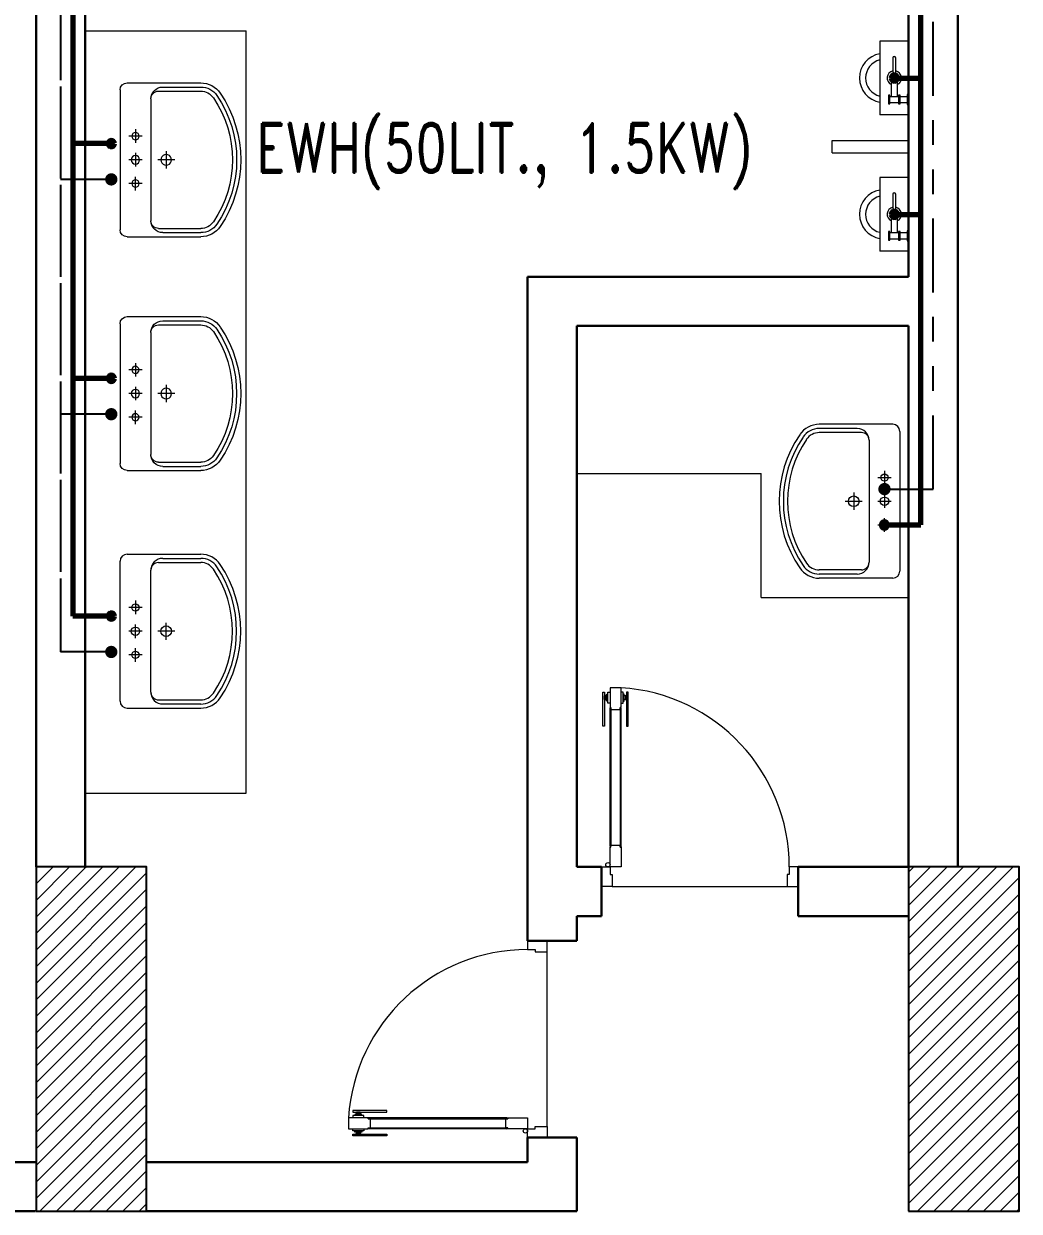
# Model space of a CAD drawing. Extents: x 800 to 995, y 398 to 804.
# Drawn here: x 871.147 to 875.197, y 754.732 to 759.561 of the extents above; entities that cross this region are included whole.
import ezdxf

# ---------------------------------------------------------------- set-up
doc = ezdxf.new("R2010")
doc.units = 0
doc.header["$MEASUREMENT"] = 0
doc.linetypes.add('PHANTOM-Z', pattern=[12.75, 6, -1.35, 1.35, -1.35, 1.35, -1.35])
for name, color, linetype, lineweight in [('Column', 6, 'CONTINUOUS', 25), ('DOOR', 30, 'CONTINUOUS', 9), ('Furn', 183, 'CONTINUOUS', 9), ('hatch', 252, 'CONTINUOUS', 9), ('P-C-WATER', 5, 'CONTINUOUS', 70), ('P-TEXT', 1, 'CONTINUOUS', 25), ('Wall', 252, 'CONTINUOUS', 30)]:
    doc.layers.add(name, color=color, linetype=linetype, lineweight=lineweight)
doc.layers.add('P-H-WATER', color=12, linetype='PHANTOM-Z')
doc.styles.add('ROMANC', font='romand.shx')
pattern_1 = [(45, (1093.753867, 427.209505), (-0.0336759605, 0.0336759605), [])]

msp = doc.modelspace()

# ---------------------------------------------------------------- hatches: boundary and pattern name
at = {"layer": 'hatch'}
h = msp.add_hatch(dxfattribs=at)
h.set_pattern_fill('ANSI31', color=252, scale=0.015, style=0)
h.set_pattern_definition(pattern_1)
h.paths.add_polyline_path([(871.1967, 754.7316), (871.6467, 754.7316), (871.6467, 756.1316), (871.1967, 756.1316)])
h = msp.add_hatch(dxfattribs=at)
h.set_pattern_fill('ANSI31', color=252, scale=0.015, style=0)
h.set_pattern_definition(pattern_1)
h.paths.add_polyline_path([(874.7467, 754.7316), (875.1967, 754.7316), (875.1967, 756.1316), (874.7467, 756.1316)])

# ---------------------------------------------------------------- linework, layer by layer
at = {"layer": 'Column', "color": 252}
for points in [[(871.1967, 754.7316), (871.6467, 754.7316), (871.6467, 756.1316), (871.1967, 756.1316)], [(874.7467, 754.7316), (875.1967, 754.7316), (875.1967, 756.1316), (874.7467, 756.1316)]]:
    msp.add_lwpolyline(points, close=True, dxfattribs=at)
at = {"layer": 'DOOR', "color": 252}
for p, q in [((873.5318, 756.216), (873.5318, 756.7759)), ((873.5358, 756.7759), (873.5358, 756.216)), ((873.5731, 756.7759), (873.5731, 756.216)), ((873.5771, 756.216), (873.5771, 756.7759)), ((873.1123, 755.112), (872.5523, 755.112)), ((872.5523, 755.108), (873.1123, 755.108)), ((872.5523, 755.0707), (873.1123, 755.0707)), ((873.1123, 755.0667), (872.5523, 755.0667))]:
    msp.add_line(p, q, dxfattribs=at)
at = {"layer": 'DOOR', "color": 251}
for p, q in [((873.5411, 756.0516), (874.2522, 756.0516)), ((873.2767, 755.076), (873.2767, 755.7871))]:
    msp.add_line(p, q, dxfattribs=at)
at = {"layer": 'DOOR', "color": 1}
for points in [[(873.5096, 756.7047), (873.5031, 756.7047), (873.5031, 756.8426), (873.5096, 756.8426)], [(873.5189, 756.8283), (873.5138, 756.8283), (873.5138, 756.8122), (873.5189, 756.8122)], [(873.59, 756.8283), (873.5952, 756.8283), (873.5952, 756.8122), (873.59, 756.8122)], [(873.5994, 756.7047), (873.6058, 756.7047), (873.6058, 756.8426), (873.5994, 756.8426)], [(872.6236, 755.1343), (872.6236, 755.1407), (872.4857, 755.1407), (872.4857, 755.1343)], [(872.4999, 755.1249), (872.4999, 755.13), (872.5161, 755.13), (872.5161, 755.1249)], [(872.6236, 755.0444), (872.6236, 755.038), (872.4857, 755.038), (872.4857, 755.0444)], [(872.4999, 755.0538), (872.4999, 755.0486), (872.5161, 755.0486), (872.5161, 755.0538)]]:
    msp.add_lwpolyline(points, close=True, dxfattribs=at)
for points in [[(873.5096, 756.8281, -1), (873.5138, 756.8281), (873.5138, 756.8281), (873.5138, 756.8124), (873.5138, 756.8124, -1), (873.5096, 756.8124), (873.5096, 756.8124)], [(873.5994, 756.8281, 1), (873.5952, 756.8281), (873.5952, 756.8281), (873.5952, 756.8124), (873.5952, 756.8124, 1), (873.5994, 756.8124), (873.5994, 756.8124)], [(872.5002, 755.1343, 1), (872.5002, 755.13), (872.5002, 755.13), (872.5159, 755.13), (872.5159, 755.13, 1), (872.5159, 755.1343), (872.5159, 755.1343)], [(872.5002, 755.0444, -1), (872.5002, 755.0486), (872.5002, 755.0486), (872.5159, 755.0486), (872.5159, 755.0486, -1), (872.5159, 755.0444), (872.5159, 755.0444)]]:
    msp.add_lwpolyline(points, format="xyb", close=True, dxfattribs=at)
for points in [[(873.5234, 756.8064), (873.5189, 756.8064), (873.5189, 756.834), (873.5234, 756.834)], [(873.5323, 756.7981), (873.5234, 756.7981), (873.5234, 756.8426), (873.5323, 756.8426)], [(873.5856, 756.8064), (873.59, 756.8064), (873.59, 756.834), (873.5856, 756.834)], [(872.5218, 755.1204), (872.5218, 755.1249), (872.4942, 755.1249), (872.4942, 755.1204)], [(872.5301, 755.0671), (872.5301, 755.0582), (872.4857, 755.0582), (872.4857, 755.0671)], [(872.5218, 755.0582), (872.5218, 755.0538), (872.4942, 755.0538), (872.4942, 755.0582)]]:
    msp.add_lwpolyline(points, dxfattribs=at)
at = {"layer": 'DOOR', "color": 5}
for points in [[(873.5358, 756.7804), (873.5358, 756.7715), (873.5731, 756.7715), (873.5731, 756.7804), (873.5767, 756.7804), (873.5767, 756.8604), (873.5767, 756.8604), (873.5323, 756.8604), (873.5323, 756.7804)], [(873.5358, 756.2116), (873.5358, 756.2204), (873.5731, 756.2204), (873.5731, 756.2116), (873.5767, 756.2116), (873.5767, 756.1316), (873.5767, 756.1316), (873.5323, 756.1316), (873.5323, 756.2116)], [(873.4967, 756.0516), (873.4967, 756.1316), (873.5323, 756.1316), (873.5323, 756.1012), (873.5411, 756.1012), (873.5411, 756.0516)], [(874.2967, 756.0516), (874.2967, 756.1316), (874.261, 756.1316), (874.261, 756.1012), (874.2522, 756.1012), (874.2522, 756.0516)], [(873.2767, 755.8316), (873.1967, 755.8316), (873.1967, 755.7959), (873.227, 755.7959), (873.227, 755.787), (873.2767, 755.7871)], [(872.5479, 755.0707), (872.5568, 755.0707), (872.5568, 755.108), (872.5479, 755.108), (872.5479, 755.1116), (872.4679, 755.1116), (872.4679, 755.1116), (872.4679, 755.0671), (872.5479, 755.0671)], [(873.1167, 755.0707), (873.1078, 755.0707), (873.1078, 755.108), (873.1167, 755.108), (873.1167, 755.1116), (873.1967, 755.1116), (873.1967, 755.1116), (873.1967, 755.0671), (873.1167, 755.0671)], [(873.2767, 755.0316), (873.1967, 755.0316), (873.1967, 755.0671), (873.227, 755.0671), (873.227, 755.076), (873.2767, 755.076)]]:
    msp.add_lwpolyline(points, close=True, dxfattribs=at)
for points in [[(873.5767, 756.7981), (873.5856, 756.7981), (873.5856, 756.8426), (873.5767, 756.8426)], [(872.5301, 755.1116), (872.5301, 755.1204), (872.4857, 755.1204), (872.4857, 755.1116)]]:
    msp.add_lwpolyline(points, dxfattribs=at)
for points in [[(873.5358, 756.772), (873.5358, 756.772, -1), (873.5358, 756.7799)], [(873.5731, 756.772), (873.5731, 756.772, 1), (873.5731, 756.7799)], [(873.5358, 756.22), (873.5358, 756.22, 1), (873.5358, 756.212)], [(873.5731, 756.22), (873.5731, 756.22, -1), (873.5731, 756.212)], [(872.5563, 755.108), (872.5563, 755.108, 1), (872.5484, 755.108)], [(873.1083, 755.108), (873.1083, 755.108, -1), (873.1162, 755.108)], [(872.5563, 755.0707), (872.5563, 755.0707, -1), (872.5484, 755.0707)], [(873.1083, 755.0707), (873.1083, 755.0707, 1), (873.1162, 755.0707)]]:
    msp.add_lwpolyline(points, format="xyb", close=True, dxfattribs=at)
for centre in [(873.5234, 756.1405), (873.1878, 755.0582)]:
    msp.add_circle(centre, 0.00889, dxfattribs=at)
at = {"layer": 'DOOR', "color": 252}
for centre, start, end in [((873.5308, 756.1316), 359.9997, 86.3974), ((873.1967, 755.0657), 89.9997, 176.3974)]:
    msp.add_arc(centre, 0.7302, start, end, dxfattribs=at)
at = {"layer": 'Furn', "color": 252, "linetype": 'Continuous'}
for p, q in [((871.3967, 759.5314), (872.0521, 759.5314)), ((872.0521, 756.4316), (872.0521, 759.5314)), ((874.4355, 759.0858), (874.7467, 759.0858)), ((874.4355, 759.0358), (874.4355, 759.0858)), ((874.4355, 759.0358), (874.7467, 759.0358)), ((873.3967, 757.7316), (874.1467, 757.7316)), ((874.1467, 757.228), (874.1467, 757.7316)), ((874.1467, 757.228), (874.7467, 757.228)), ((871.3967, 756.4316), (872.0521, 756.4316))]:
    msp.add_line(p, q, dxfattribs=at)
at = {"layer": 'Furn'}
for p, q in [((874.7467, 759.4898), (874.6299, 759.4899)), ((874.6301, 759.4893), (874.6299, 759.1899)), ((874.7467, 759.1898), (874.7467, 759.4898)), ((874.6826, 759.4218), (874.6826, 759.3564)), ((874.6942, 759.3564), (874.6943, 759.4218)), ((871.5387, 759.2914), (871.5387, 758.7233)), ((871.5676, 759.3203), (871.8668, 759.3203)), ((871.6951, 759.2866), (871.8668, 759.2866)), ((871.712, 759.3034), (871.8668, 759.3034)), ((874.6767, 759.2641), (874.6767, 759.327)), ((874.7001, 759.3271), (874.7, 759.2641)), ((871.6638, 759.2553), (871.6638, 758.7594)), ((874.665, 759.27), (874.665, 759.2349)), ((874.6708, 759.27), (874.665, 759.27)), ((874.6708, 759.2349), (874.6708, 759.27)), ((874.7059, 759.2641), (874.6708, 759.2641)), ((874.6708, 759.2408), (874.7059, 759.2407)), ((874.7059, 759.2699), (874.7059, 759.2349)), ((874.7117, 759.2699), (874.7059, 759.2699)), ((874.7117, 759.2349), (874.7117, 759.2699)), ((874.7409, 759.2641), (874.7117, 759.2641)), ((874.7117, 759.2407), (874.7409, 759.2407)), ((874.7409, 759.2699), (874.7409, 759.2349)), ((874.7468, 759.2758), (874.7467, 759.229)), ((874.7467, 759.1898), (874.6299, 759.1899)), ((874.665, 759.2349), (874.6708, 759.2349)), ((874.7059, 759.2349), (874.7117, 759.2349)), ((871.6286, 759.1036), (871.5741, 759.1036)), ((871.6013, 759.1315), (871.6013, 759.0765)), ((871.7264, 759.043), (871.7264, 758.9727)), ((871.6286, 759.0073), (871.5741, 759.0073)), ((871.6013, 759.0352), (871.6013, 758.9802)), ((871.7614, 759.0073), (871.6917, 759.0073)), ((871.6286, 758.911), (871.5741, 758.911)), ((871.6013, 758.8831), (871.6013, 758.9381)), ((874.7467, 758.9356), (874.6299, 758.9357)), ((874.6301, 758.9351), (874.6299, 758.6357)), ((874.7467, 758.6356), (874.7467, 758.9356)), ((874.6826, 758.8676), (874.6826, 758.8022)), ((874.6942, 758.8021), (874.6943, 758.8676)), ((874.6767, 758.7099), (874.6767, 758.7727)), ((874.7001, 758.7729), (874.7, 758.7099)), ((871.6951, 758.7281), (871.8668, 758.7281)), ((871.712, 758.7112), (871.8668, 758.7112)), ((874.665, 758.7157), (874.665, 758.6807)), ((874.6708, 758.7157), (874.665, 758.7157)), ((874.6708, 758.6807), (874.6708, 758.7157)), ((874.7059, 758.7099), (874.6708, 758.7099)), ((874.7059, 758.7157), (874.7059, 758.6807)), ((874.7117, 758.7157), (874.7059, 758.7157)), ((874.7117, 758.6807), (874.7117, 758.7157)), ((874.7409, 758.7099), (874.7117, 758.7099)), ((874.7409, 758.7157), (874.7409, 758.6807)), ((874.7468, 758.7215), (874.7467, 758.6748)), ((871.5676, 758.6944), (871.8668, 758.6944)), ((874.665, 758.6807), (874.6708, 758.6807)), ((874.6708, 758.6865), (874.7059, 758.6865)), ((874.7059, 758.6807), (874.7117, 758.6807)), ((874.7117, 758.6865), (874.7409, 758.6865)), ((874.7467, 758.6356), (874.6299, 758.6357)), ((871.5675, 758.3697), (871.8667, 758.3697)), ((871.5386, 758.3408), (871.5386, 757.7726)), ((871.695, 758.336), (871.8667, 758.336)), ((871.7119, 758.3528), (871.8667, 758.3528)), ((871.6638, 758.3047), (871.6638, 757.8088)), ((871.6012, 758.1809), (871.6012, 758.1259)), ((871.6285, 758.153), (871.574, 758.153)), ((871.6012, 758.0846), (871.6012, 758.0296)), ((871.7263, 758.0923), (871.7263, 758.0221)), ((871.6285, 758.0567), (871.574, 758.0567)), ((871.7613, 758.0567), (871.6916, 758.0567)), ((871.6012, 757.9325), (871.6012, 757.9875)), ((871.6285, 757.9604), (871.574, 757.9604)), ((874.6822, 757.9318), (874.383, 757.9318)), ((874.5378, 757.9149), (874.383, 757.9149)), ((874.5546, 757.8981), (874.383, 757.8981)), ((874.7111, 757.9029), (874.7111, 757.3348)), ((874.5859, 757.8668), (874.5859, 757.3709)), ((871.5675, 757.7438), (871.8667, 757.7438)), ((871.695, 757.7775), (871.8667, 757.7775)), ((871.7119, 757.7606), (871.8667, 757.7606)), ((874.6485, 757.743), (874.6485, 757.688)), ((874.6212, 757.7151), (874.6757, 757.7151)), ((874.5233, 757.6545), (874.5233, 757.5842)), ((874.6485, 757.6467), (874.6485, 757.5917)), ((874.4884, 757.6188), (874.5581, 757.6188)), ((874.6212, 757.6188), (874.6757, 757.6188)), ((874.6485, 757.4947), (874.6485, 757.5496)), ((874.6212, 757.5225), (874.6757, 757.5225)), ((871.5675, 757.4034), (871.8667, 757.4034)), ((871.5386, 756.8064), (871.5386, 757.3746)), ((871.695, 757.3697), (871.8667, 757.3697)), ((871.7119, 757.3866), (871.8667, 757.3866)), ((871.6638, 756.8425), (871.6638, 757.3384)), ((874.5546, 757.3396), (874.383, 757.3396)), ((874.5378, 757.3227), (874.383, 757.3227)), ((874.6822, 757.3059), (874.383, 757.3059)), ((871.6012, 757.2147), (871.6012, 757.1597)), ((871.6285, 757.1868), (871.574, 757.1868)), ((871.6012, 757.0626), (871.6012, 757.1176)), ((871.7263, 757.0549), (871.7263, 757.1251)), ((871.6285, 757.0905), (871.574, 757.0905)), ((871.7613, 757.0905), (871.6916, 757.0905)), ((871.6012, 756.9663), (871.6012, 757.0213)), ((871.6285, 756.9942), (871.574, 756.9942)), ((871.5675, 756.7775), (871.8667, 756.7775)), ((871.695, 756.8112), (871.8667, 756.8112)), ((871.7119, 756.7944), (871.8667, 756.7944))]:
    msp.add_line(p, q, dxfattribs=at)
for centre in [(874.6884, 759.34), (874.6884, 758.7858)]:
    msp.add_circle(centre, 0.0175, dxfattribs=at)
for centre, radius, start, end in [((874.6467, 759.3401), 0.1001, 99.7006, 260.4089), ((874.6467, 759.3401), 0.0751, 102.8078, 257.169), ((874.6884, 759.4218), 0.00584, 359.968, 179.968), ((874.6884, 759.34), 0.0292, 101.8443, 246.5543), ((874.6884, 759.34), 0.0292, 292.8185, 78.545), ((874.747, 759.2697), 0.0061, 92.3764, 177.5596), ((874.747, 759.2351), 0.0061, 182.3764, 267.5596), ((874.6467, 758.7858), 0.1001, 99.7006, 260.4089), ((874.6467, 758.7858), 0.0751, 102.8078, 257.169), ((874.6884, 758.8676), 0.00584, 359.968, 179.968), ((874.6884, 758.7858), 0.0292, 101.8443, 246.5543), ((874.6884, 758.7858), 0.0292, 292.8185, 78.545), ((874.747, 758.7154), 0.0061, 92.3764, 177.5596), ((874.747, 758.6809), 0.0061, 182.3764, 267.5596)]:
    msp.add_arc(centre, radius, start, end, dxfattribs=at)
at = {"layer": 'Furn', "extrusion": (0, 0, -1)}
for centre, major_axis, start_param, end_param in [((871.5676, 759.2914), (0.0204, 0.0204), 3.926991, 5.497787), ((871.712, 759.2553), (-0.034, 0.034), 5.497787, 7.068583), ((871.6951, 759.2553), (-0.0221, 0.0221), 5.497787, 7.068583), ((871.8668, 759.224), (0.0681, 0.0681), -0.785398, 0.187992), ((871.8668, 759.224), (-0.0562, 0.0562), 0.785398, 1.758788), ((871.8668, 759.224), (0.0443, 0.0443), -0.785398, 0.187992), ((871.5483, 759.0073), (-0.3166, 0.3166), 1.758788, 2.953601), ((871.5483, 759.0073), (-0.3285, 0.3285), 1.758788, 2.953601), ((871.5483, 759.0073), (-0.3404, 0.3404), 1.758788, 2.953601), ((871.6013, 759.1036), (-0.0103, 0.0103), 3.926991, 10.210176), ((871.6013, 759.0073), (0.012, 0.012), 2.356194490190582, 8.639379797370168), ((871.7264, 759.0073), (0.0153, 0.0153), 2.356194490189494, 8.63937979736908), ((871.6013, 758.911), (-0.0103, 0.0103), 3.926991, 10.210176), ((871.712, 758.7594), (0.034, 0.034), 2.356194, 3.926991), ((871.6951, 758.7594), (0.0221, 0.0221), 2.356194, 3.926991), ((871.8668, 758.7907), (-0.0443, 0.0443), 2.953601, 3.926991), ((871.5676, 758.7233), (-0.0204, 0.0204), 3.926991, 5.497787), ((871.8668, 758.7907), (-0.0562, 0.0562), 2.953601, 3.926991), ((871.8668, 758.7907), (0.0681, 0.0681), 1.382805, 2.356194), ((871.5675, 758.3408), (0.0204, 0.0204), 3.926991, 5.497787), ((871.8667, 758.2734), (0.0681, 0.0681), -0.785398, 0.187992), ((871.7119, 758.3047), (-0.034, 0.034), 5.497787, 7.068583), ((871.695, 758.3047), (-0.0221, 0.0221), 5.497787, 7.068583), ((871.8667, 758.2734), (-0.0562, 0.0562), 0.785398, 1.758788), ((871.8667, 758.2734), (0.0443, 0.0443), -0.785398, 0.187992), ((871.5482, 758.0567), (-0.3285, 0.3285), 1.758788, 2.953601), ((871.5482, 758.0567), (-0.3404, 0.3404), 1.758788, 2.953601), ((871.5482, 758.0567), (-0.3166, 0.3166), 1.758788, 2.953601), ((871.6012, 758.153), (-0.0103, 0.0103), 3.926991, 10.210176), ((871.7263, 758.0567), (0.0153, 0.0153), 2.356194490189494, 8.63937979736908), ((871.6012, 758.0567), (0.012, 0.012), 2.356194490190582, 8.639379797370168), ((871.6012, 757.9604), (-0.0103, 0.0103), 3.926991, 10.210176), ((871.7119, 757.8088), (0.034, 0.034), 2.356194, 3.926991), ((871.695, 757.8088), (0.0221, 0.0221), 2.356194, 3.926991), ((871.8667, 757.8401), (-0.0443, 0.0443), 2.953601, 3.926991), ((871.8667, 757.8401), (-0.0562, 0.0562), 2.953601, 3.926991), ((871.5675, 757.7726), (-0.0204, 0.0204), 3.926991, 5.497787), ((871.8667, 757.8401), (0.0681, 0.0681), 1.382805, 2.356194)]:
    msp.add_ellipse(centre, major_axis=major_axis, ratio=1, start_param=start_param, end_param=end_param, dxfattribs=at)
at = {"layer": 'Furn'}
for centre, major_axis, start_param, end_param in [((874.383, 757.8355), (-0.0681, 0.0681), -0.785398, 0.187992), ((874.6822, 757.9029), (-0.0204, 0.0204), 3.926991, 5.497787), ((874.7015, 757.6188), (0.3404, 0.3404), 1.758788, 2.953601), ((874.383, 757.8355), (-0.0562, 0.0562), -0.785398, 0.187992), ((874.383, 757.8355), (0.0443, 0.0443), 0.785398, 1.758788), ((874.5378, 757.8668), (0.034, 0.034), 5.497787, 7.068583), ((874.5546, 757.8668), (0.0221, 0.0221), 5.497787, 7.068583), ((874.7015, 757.6188), (0.3285, 0.3285), 1.758788, 2.953601), ((874.7015, 757.6188), (0.3166, 0.3166), 1.758788, 2.953601), ((874.6485, 757.7151), (0.0103, 0.0103), 3.926991, 10.210176), ((874.5233, 757.6188), (0.0153, 0.0153), 3.926991, 10.210176), ((874.6485, 757.6188), (-0.012, 0.012), 2.356194490190582, 8.639379797370168), ((874.6485, 757.5225), (0.0103, 0.0103), 3.926991, 10.210176), ((871.5675, 757.3746), (0.0204, 0.0204), 0.785398, 2.356194), ((871.8667, 757.3072), (-0.0681, 0.0681), 4.524397, 5.497787), ((871.7119, 757.3384), (-0.034, 0.034), -0.785398, 0.785398), ((871.695, 757.3384), (-0.0221, 0.0221), -0.785398, 0.785398), ((871.8667, 757.3072), (0.0562, 0.0562), 6.095194, 7.068583), ((871.8667, 757.3072), (0.0443, 0.0443), 6.095194, 7.068583), ((871.5482, 757.0905), (0.3404, 0.3404), 4.900381, 6.095194), ((874.383, 757.4022), (0.0562, 0.0562), 2.953601, 3.926991), ((874.383, 757.4022), (0.0443, 0.0443), 2.953601, 3.926991), ((874.5378, 757.3709), (-0.034, 0.034), 2.356194, 3.926991), ((874.5546, 757.3709), (-0.0221, 0.0221), 2.356194, 3.926991), ((871.5482, 757.0905), (0.3166, 0.3166), 4.900381, 6.095194), ((871.5482, 757.0905), (0.3285, 0.3285), 4.900381, 6.095194), ((874.383, 757.4022), (-0.0681, 0.0681), 1.382805, 2.356194), ((874.6822, 757.3348), (0.0204, 0.0204), 3.926991, 5.497787), ((871.6012, 757.1868), (0.0103, 0.0103), 0.785398, 7.068583), ((871.7263, 757.0905), (0.0153, 0.0153), 0.785398, 7.068583), ((871.6012, 757.0905), (-0.012, 0.012), -0.785398, 5.497787), ((871.6012, 756.9942), (0.0103, 0.0103), 0.785398, 7.068583), ((871.7119, 756.8425), (0.034, 0.034), 2.356194, 3.926991), ((871.695, 756.8425), (0.0221, 0.0221), 2.356194, 3.926991), ((871.8667, 756.8738), (0.0443, 0.0443), 3.926991, 4.900381), ((871.8667, 756.8738), (-0.0562, 0.0562), 2.356194, 3.329584), ((871.5675, 756.8064), (-0.0204, 0.0204), 0.785398, 2.356194), ((871.8667, 756.8738), (-0.0681, 0.0681), 2.356194, 3.329584)]:
    msp.add_ellipse(centre, major_axis=major_axis, ratio=1, start_param=start_param, end_param=end_param, dxfattribs=at)
at = {"layer": 'P-C-WATER', "linetype": 'Continuous'}
for p, q in [((871.3467, 763.1816), (871.3467, 757.1516)), ((874.7967, 758.7856), (874.7967, 763.1816)), ((874.7967, 757.5225), (874.7967, 763.1816))]:
    msp.add_line(p, q, dxfattribs=at)
at = {"layer": 'P-C-WATER'}
for p, q in [((874.6762, 759.3398, 0), (874.7967, 759.3398, 0)), ((871.5154, 759.0734, 0), (871.3465, 759.0734, 0)), ((874.6762, 758.7856, 0), (874.7967, 758.7856, 0)), ((871.5153, 758.1185, 0), (871.3464, 758.1185, 0)), ((874.6359, 757.5225, 0), (874.7967, 757.5225, 0)), ((871.5153, 757.1516, 0), (871.3467, 757.1516, 0))]:
    msp.add_line(p, q, dxfattribs=at)
for centre, start, end in [((874.6887, 759.3398, 0), 0, 180), ((874.6887, 759.3398, 0), 180, 0), ((871.5029, 759.0734, 0), 0, 180), ((871.5029, 759.0734, 0), 180, 0), ((874.6887, 758.7856, 0), 0, 180), ((874.6887, 758.7856, 0), 180, 0), ((871.5028, 758.1185, 0), 0, 180), ((871.5028, 758.1185, 0), 180, 0), ((874.6484, 757.5225), 0, 180), ((874.6484, 757.5225), 180, 0), ((871.5028, 757.1516, 0), 0, 180), ((871.5028, 757.1516, 0), 180, 0)]:
    msp.add_arc(centre, 0.0125, start, end, dxfattribs=at)
at = {"layer": 'P-H-WATER', "ltscale": 0.05}
for p, q in [((871.2967, 763.2316), (871.2967, 757.006)), ((874.8467, 757.6682), (874.8467, 763.2316)), ((871.2967, 759.7053), (871.2967, 757.006)), ((871.5029, 758.9278, 0), (871.2965, 758.9278, 0)), ((871.5028, 757.9728, 0), (871.2964, 757.9728, 0)), ((874.6484, 757.6682), (874.8467, 757.6682, 0)), ((874.6484, 757.6682), (874.8467, 757.6682, 0)), ((871.5028, 757.006, 0), (871.2967, 757.006, 0)), ((871.5028, 757.006, 0), (871.2967, 757.006, 0))]:
    msp.add_line(p, q, dxfattribs=at)
at = {"layer": 'P-H-WATER', "ltscale": 0.05, "const_width": 0.025, "elevation": 0}
for points in [[(871.4904, 758.9278, -1), (871.5154, 758.9278, -1)], [(871.4903, 757.9728, -1), (871.5153, 757.9728, -1)], [(874.6609, 757.6682, -1), (874.6359, 757.6682, -1)], [(871.4903, 757.006, -1), (871.5153, 757.006, -1)]]:
    msp.add_lwpolyline(points, format="xyb", close=True, dxfattribs=at)
at = {"layer": 'Wall', "color": 252, "linetype": 'Continuous'}
for p, q in [((871.1967, 756.1316), (871.1967, 763.1316)), ((874.9467, 756.1316), (874.9467, 763.0316)), ((871.3967, 756.1316), (871.3967, 761.4316)), ((874.7467, 758.5316), (874.7467, 761.4316)), ((871.3967, 756.1278), (871.3967, 761.3316)), ((873.1967, 758.5316), (874.7467, 758.5316)), ((873.1967, 755.8316), (873.1967, 758.5316)), ((873.3967, 758.3316), (874.7467, 758.3316)), ((873.3967, 756.1316), (873.3967, 758.3316)), ((874.7467, 756.1316), (874.7467, 758.3316)), ((874.7467, 756.1316), (874.7467, 758.3316)), ((873.3967, 756.1316), (873.4967, 756.1316)), ((873.4967, 756.1316), (873.4967, 755.9316)), ((874.2967, 756.1316), (874.7467, 756.1316)), ((874.2967, 756.1316), (874.2967, 755.9316)), ((873.3967, 755.9316), (873.4967, 755.9316)), ((873.3967, 755.8316), (873.3967, 755.9316)), ((874.2967, 755.9316), (874.7467, 755.9316)), ((873.1967, 755.8316), (873.3967, 755.8316)), ((873.1967, 754.9316), (873.1967, 755.0316)), ((873.1967, 755.0316), (873.3967, 755.0316)), ((873.3967, 754.9316), (873.3967, 755.0316)), ((871.0967, 754.9316), (871.1967, 754.9316)), ((871.6467, 754.9316), (873.1967, 754.9316)), ((873.3967, 754.9316), (873.3967, 754.7316)), ((871.095, 754.7316), (871.195, 754.7316)), ((871.6467, 754.7316), (873.3967, 754.7316))]:
    msp.add_line(p, q, dxfattribs=at)

# ---------------------------------------------------------------- texts
at = {"layer": 'P-TEXT', "color": 41, "style": 'ROMANC', "width": 0.75}
msp.add_text('EWH(50LIT., 1.5KW)', height=0.2, dxfattribs=at).set_placement((872.0907, 758.9561))

doc.saveas('drawing.dxf')
